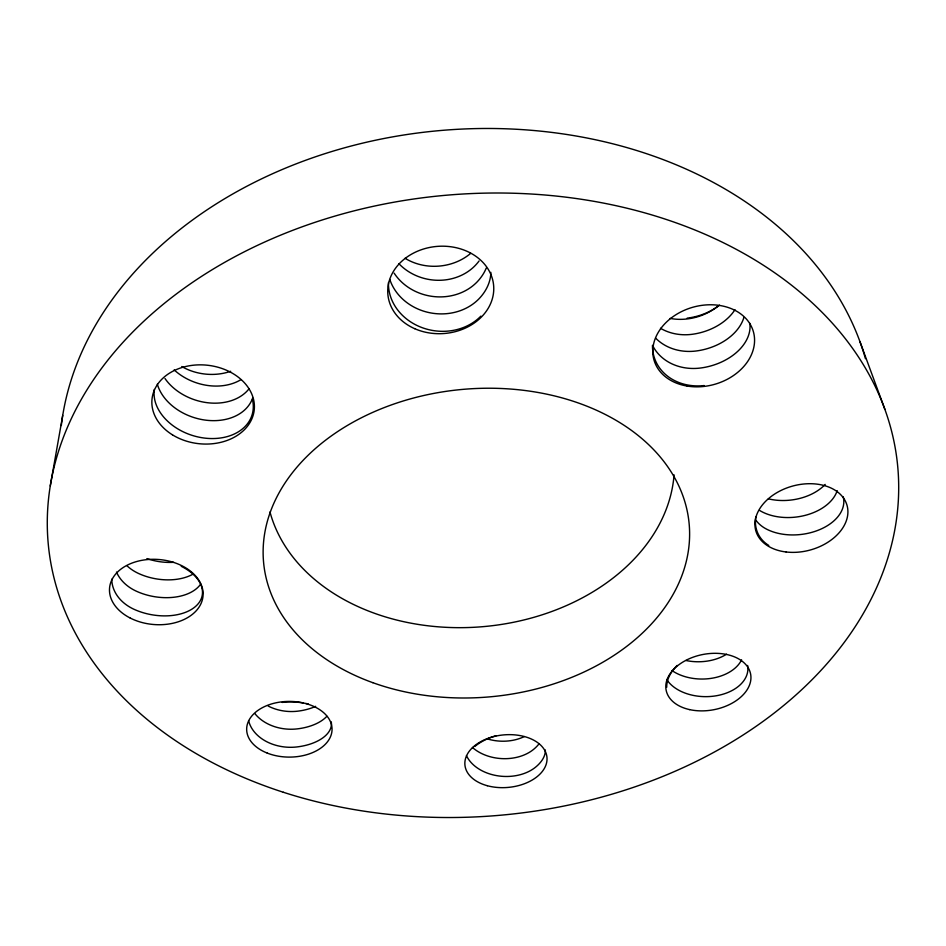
<?xml version="1.0" encoding="UTF-8"?>
<svg xmlns="http://www.w3.org/2000/svg" width="946" height="946" viewBox="0 0 946 946"><rect width="100%" height="100%" fill="white"/><g stroke="black" fill="none" stroke-linecap="round" stroke-linejoin="round"><path stroke-width="1.42" d="M50.256 486.008L62.72 415.424M860.091 342.05L884.853 409.287M61.301 425.523A408.022 308.585 -5.1 0 1 442.811 130.323A408.022 308.585 -5.1 0 1 865.448 358.664M674.06 474.857A204.573 153.299 -5.1 0 1 484.518 626.524A204.573 153.299 -5.1 0 1 269.977 511.975M717.919 306.149A49.298 39.46 -16.9 0 1 670.111 318.412M470.718 253.327A50.516 42.901 -4.3 0 1 405.077 258.282M230.67 371.293A49.026 38.904 7 0 1 181.774 366.528M254.982 713.733A41.47 31.667 2.2 0 0 296.961 728.917A41.719 22.858 -1.4 0 0 326.89 716.264M248.597 720.627A41.884 31.738 2 0 0 296.63 746.973A42.132 22.751 -1.5 0 0 331.277 721.869M315.657 706.355A41.305 22.952 -1.4 0 1 297.281 711.226A41.068 31.585 2.3 0 1 268.132 706.012M282.204 702.417A42.132 22.751 -1.5 0 1 303.382 702.996M305.877 703.469A42.132 22.751 -1.5 0 1 308.313 704.037M116.5 572.07A45.514 35.759 -1.2 0 0 135.455 590.777A45.715 27.883 9.9 0 0 200.658 584.12M173.697 562.314A44.758 27.954 10.3 0 1 146.89 558.589M193.114 574.104A45.231 27.919 10.1 0 1 137.501 572.98A45.03 35.629 -1.1 0 1 127.001 565.803M181.242 566.287A46.212 27.836 9.8 0 1 195.739 606.28A46.212 27.836 9.8 0 1 133.362 608.988A46.023 35.877 -1.4 0 1 111.746 579.2M249.129 388.688A49.57 37.107 18.1 0 1 207.505 402.724A49.57 37.107 18.1 0 1 164.982 378.518M241.005 379.618A49.015 36.977 18.5 0 1 174.159 369.898M252.665 398.018A50.138 37.225 17.7 0 1 204.549 420A50.138 37.225 17.7 0 1 157.332 384.194M252.452 399.449A50.717 37.343 17.4 0 1 213.879 438.542A50.717 37.343 17.4 0 1 155.262 401.944A50.221 39.803 -6.5 0 1 154.269 389.492M394.163 273.181A51.06 45.077 9.5 0 0 477.21 281.825A51.332 39.602 -14.2 0 0 486.279 268.014M490.844 272.353A51.971 39.72 -14.1 0 1 479.019 298.782A51.687 45.349 9.1 0 1 428.952 312.57A51.687 45.349 9.1 0 1 389.823 279.484M480.875 316.13A52.337 45.609 8.7 0 1 422.342 327.73A52.337 45.609 8.7 0 1 388.463 282.499M398.905 263.698A50.457 44.805 10 0 0 475.448 265.282A50.717 39.472 -14.4 0 0 479.078 260.966M749.835 323.331A50.611 34.742 -13.6 0 1 699.792 368.112A50.363 43.291 -19.9 0 1 653.059 346.39M734.983 309.685A49.428 34.659 -13.9 0 1 691.29 334.411A49.204 42.795 -20.9 0 1 660.509 328.286M743.887 317.501A50.008 34.706 -13.7 0 1 695.487 351.072A49.771 43.043 -20.4 0 1 655.661 338.148M719.551 305.144A48.849 34.612 -14.1 0 1 687.174 318.14M704.191 385.554A50.966 43.54 -19.4 0 1 652.468 345.325M843.229 496.792A46.46 29.976 -6.6 0 1 818.136 530.257A46.46 29.976 -6.6 0 1 764.037 527.702A46.082 34.848 -25.7 0 1 755.866 520.158M825.184 484.411A45.432 29.988 -6.8 0 1 768.353 498.826M837.186 490.678A45.94 29.988 -6.7 0 1 804.869 515.44A45.94 29.988 -6.7 0 1 759.39 510.308M768.779 545.452A46.579 34.955 -25.4 0 1 755.878 516.646M666.717 679.512A42.286 28.073 0.2 0 0 713.899 696.126A42.286 28.073 0.2 0 0 747.908 668.893A42.298 27.02 -21.5 0 0 747.612 665.452M741.593 659.859A41.849 28.084 0.2 0 1 671.991 670.572M726.552 654.194A41.423 28.073 0.1 0 1 685.992 660.509M666.741 687.234A42.298 27.02 -21.5 0 1 677.17 665.428M466.461 755.606A40.453 28.9 3.4 0 0 497.04 775.696A40.453 28.9 3.4 0 0 535.471 767.253A40.643 22.669 -12.7 0 0 545.322 749.965M472.432 747.446A40.063 28.865 3.4 0 0 533.509 749.445A40.252 22.763 -12.7 0 0 538.972 743.899M524.321 736.567A39.685 28.829 3.5 0 1 486.906 738.767M474.809 746.489A40.643 22.669 -12.7 0 1 496.094 735.681M283.303 792.251A426.504 311.187 -5.1 0 0 897.884 468.353A426.504 311.187 -5.1 0 0 237.777 255.184A426.504 311.187 -5.1 0 0 283.303 792.251M372.819 682.681A213.654 154.328 -5.1 0 0 689.587 531.475A213.654 154.328 -5.1 0 0 366.681 415.176A213.654 154.328 -5.1 0 0 372.819 682.681M487.273 785.712A41.21 26.358 -5.3 0 0 546.977 757.498A41.21 26.358 -5.3 0 0 483.548 740.221A41.21 26.358 -5.3 0 0 487.273 785.712M689.634 709.618A42.996 28.144 -10.7 0 0 750.852 675.669A42.996 28.144 -10.7 0 0 684.668 661.006A42.996 28.144 -10.7 0 0 689.634 709.618M786.091 551.979A47.335 33.157 -15.3 0 0 847.108 505.637A47.335 33.157 -15.3 0 0 771.085 496.532A47.335 33.157 -15.3 0 0 786.091 551.979M687.103 386.051A51.675 40.051 -15.9 0 0 753.643 332.649A51.675 40.051 -15.9 0 0 670.276 318.743A51.675 40.051 -15.9 0 0 687.103 386.051M414.715 328.688A53.059 43.693 -4.4 0 0 493.765 288.211A53.059 43.693 -4.4 0 0 413.78 252.96A53.059 43.693 -4.4 0 0 414.715 328.688M172.479 434.853A51.391 39.46 6 0 0 254.06 411.25A51.391 39.46 6 0 0 182.862 367.261A51.391 39.46 6 0 0 172.479 434.853M130.241 618.045A46.898 32.602 4.7 0 0 203.012 596.181A46.898 32.602 4.7 0 0 135.633 561.829A46.898 32.602 4.7 0 0 130.241 618.045M267.21 753.075A42.712 27.86 0 0 0 332.046 729.886A42.712 27.86 0 0 0 268.806 704.841A42.712 27.86 0 0 0 267.21 753.075"/></g></svg>
